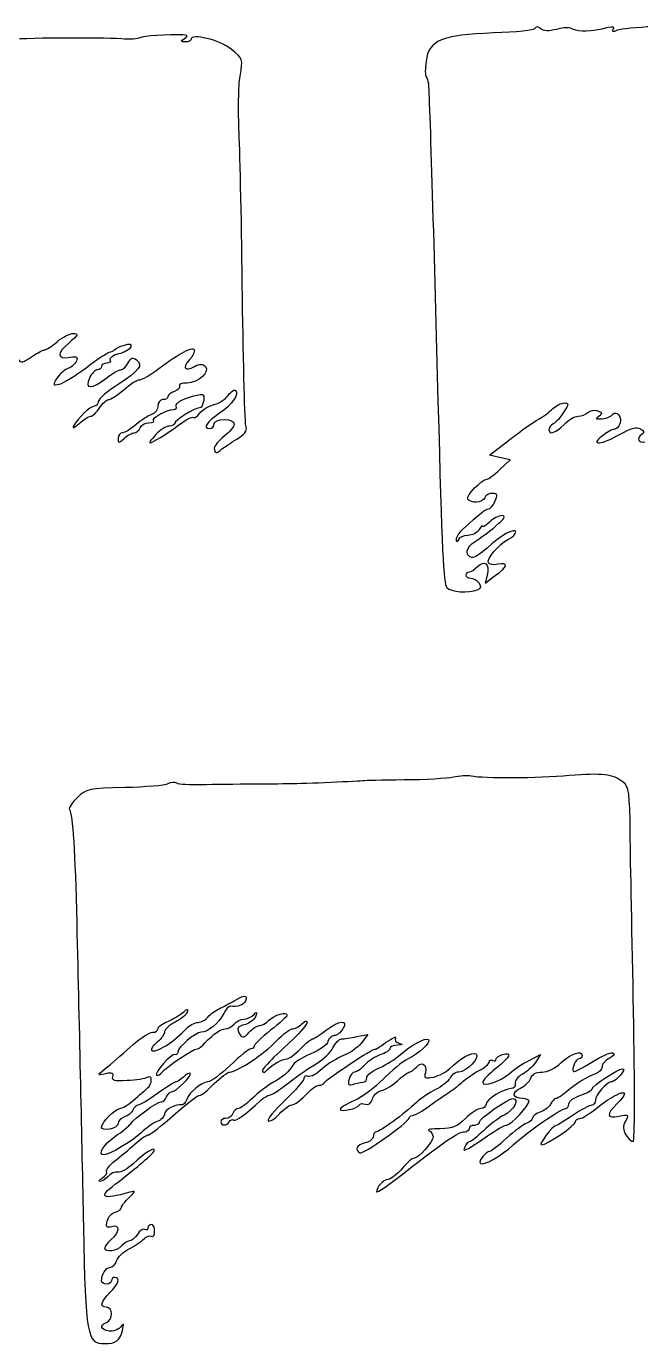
# Model space of a CAD drawing. Extents: x 0 to 69.4, y 0 to 30.3.
# Drawn here: x 31.45 to 34.67, y 15.73 to 22.63 of the extents above; entities that cross this region are included whole.
import ezdxf

# ---------------------------------------------------------------- set-up
doc = ezdxf.new("R2010")
doc.units = 0
doc.header["$MEASUREMENT"] = 0
doc.layers.get('0').update_dxf_attribs({"linetype": 'CONTINUOUS'})

msp = doc.modelspace()

# ---------------------------------------------------------------- linework, layer by layer
at = {"color": 0, "linetype": 'CONTINUOUS'}
for p, q in [((33.8751, 20.3831), (33.9826, 20.4664)), ((33.9289, 20.371), (33.8751, 20.3831)), ((33.9844, 20.3587), (33.9289, 20.371)), ((33.9307, 20.3085), (33.9844, 20.3587)), ((33.8647, 19.7599), (33.8525, 19.7131)), ((33.8525, 19.7131), (33.9064, 19.7529)), ((33.6876, 18.6958), (33.6876, 18.6958)), ((32.5975, 17.524), (32.5975, 17.524)), ((33.1807, 17.3365), (33.2381, 17.3469)), ((33.2381, 17.3469), (33.205, 17.3036)), ((34.0833, 17.2115), (34.1424, 17.2428)), ((34.1424, 17.2428), (34.1164, 17.2011))]:
    msp.add_line(p, q, dxfattribs=at)
for points in [[(32.2693, 22.586), (32.1929, 22.5894), (32.0611, 22.5807), (32.0437, 22.5703)], [(32.2781, 22.5668), (32.2989, 22.5807), (32.2989, 22.5842), (32.2693, 22.586)], [(32.5228, 22.5113), (32.4621, 22.5599), (32.3128, 22.5964), (32.3128, 22.5633)], [(33.8976, 22.5964), (33.6251, 22.586), (33.5592, 22.5582), (33.5435, 22.4489)], [(34.1146, 22.6207), (34.1129, 22.6103), (34.0157, 22.5999), (33.8976, 22.5964)], [(34.1442, 22.6189), (34.1303, 22.6311), (34.1199, 22.6311), (34.1146, 22.6207)], [(34.2275, 22.6154), (34.1858, 22.605), (34.1597, 22.605), (34.1442, 22.6189)], [(34.316, 22.6154), (34.2969, 22.6258), (34.2657, 22.6258), (34.2275, 22.6154)], [(34.4965, 22.6242), (34.4046, 22.6015), (34.3456, 22.5999), (34.316, 22.6154)], [(34.5243, 22.6154), (34.5313, 22.6276), (34.5226, 22.6311), (34.4965, 22.6242)], [(34.5451, 22.6103), (34.5226, 22.5999), (34.5157, 22.6015), (34.5243, 22.6154)], [(34.7344, 22.6293), (34.6493, 22.6258), (34.5625, 22.6172), (34.5451, 22.6103)], [(31.9482, 22.5651), (31.8301, 22.5738), (31.4083, 22.5703), (31.3546, 22.5599)], [(32.0437, 22.5703), (32.035, 22.5651), (31.9917, 22.5617), (31.9482, 22.5651)], [(32.2832, 22.5494), (32.2572, 22.5494), (32.2554, 22.5529), (32.2781, 22.5668)], [(32.3128, 22.5633), (32.3128, 22.5547), (32.2989, 22.5494), (32.2832, 22.5494)], [(32.5697, 22.3707), (32.5853, 22.461), (32.5853, 22.461), (32.5228, 22.5113)], [(33.5435, 22.4489), (33.5383, 22.4089), (33.5383, 22.3707), (33.5435, 22.3672)], [(32.5644, 22.0721), (32.5593, 22.1867), (32.561, 22.3204), (32.5697, 22.3707)], [(33.5435, 22.3672), (33.5488, 22.3621), (33.5539, 22.3464), (33.5557, 22.3308)], [(33.5557, 22.3308), (33.5608, 22.2996), (33.5886, 21.3604), (33.606, 20.666)], [(32.5818, 21.2111), (32.5783, 21.5704), (32.5697, 21.9576), (32.5644, 22.0721)], [(32.601, 20.5307), (32.594, 20.5446), (32.5871, 20.8518), (32.5818, 21.2111)], [(31.6114, 20.9785), (31.6392, 21.0028), (31.6774, 21.0219), (31.6965, 21.0219)], [(31.6965, 21.0219), (31.726, 21.0219), (31.7225, 21.0132), (31.6722, 20.9715)], [(31.4761, 20.8986), (31.5056, 20.9178), (31.5351, 20.9351), (31.5437, 20.9351)], [(31.5437, 20.9351), (31.5542, 20.9351), (31.5838, 20.9542), (31.6114, 20.9785)], [(31.6722, 20.9715), (31.6079, 20.9178), (31.6097, 20.8831), (31.6792, 20.8969)], [(31.7625, 20.8414), (31.8163, 20.8831), (31.8718, 20.9194), (31.884, 20.9229)], [(31.884, 20.9229), (31.8944, 20.9247), (31.9083, 20.9317), (31.9135, 20.9368)], [(31.9135, 20.9368), (31.9187, 20.9437), (31.9413, 20.9542), (31.9639, 20.9611)], [(31.9968, 20.9507), (31.9933, 20.9386), (31.9639, 20.9212), (31.9326, 20.9143)], [(31.9639, 20.9611), (31.9933, 20.9699), (32.0021, 20.9681), (31.9968, 20.9507)], [(32.1443, 20.8379), (32.2503, 20.9194), (32.3301, 20.9594), (32.3301, 20.9333)], [(32.3301, 20.9333), (32.3301, 20.9212), (32.3179, 20.8969), (32.3006, 20.8796)], [(31.4101, 20.8831), (31.4206, 20.8657), (31.4344, 20.8692), (31.4761, 20.8986)], [(31.7121, 20.8778), (31.7069, 20.8622), (31.6878, 20.8449), (31.6704, 20.8396)], [(31.6792, 20.8969), (31.7139, 20.9021), (31.7208, 20.8986), (31.7121, 20.8778)], [(31.8718, 20.8657), (31.8562, 20.8657), (31.844, 20.8587), (31.844, 20.8483)], [(31.8875, 20.8831), (31.8944, 20.8726), (31.8857, 20.8657), (31.8718, 20.8657)], [(31.9326, 20.9143), (31.9031, 20.9056), (31.8822, 20.8917), (31.8875, 20.8831)], [(32.0264, 20.8831), (32.0628, 20.8535), (32.0437, 20.8292), (31.9308, 20.7546)], [(31.9447, 20.831), (31.9551, 20.831), (31.9725, 20.8465), (31.9829, 20.8674)], [(31.9829, 20.8674), (31.9986, 20.8951), (32.0072, 20.8986), (32.0264, 20.8831)], [(32.3006, 20.8796), (32.2642, 20.8396), (32.2815, 20.8222), (32.3301, 20.8483)], [(32.3874, 20.85), (32.4151, 20.8222), (32.351, 20.7615), (32.2919, 20.7615)], [(32.3301, 20.8483), (32.3579, 20.8622), (32.3735, 20.8639), (32.3874, 20.85)], [(31.6114, 20.7893), (31.5872, 20.7493), (31.5872, 20.7476), (31.6236, 20.7562)], [(31.6704, 20.8396), (31.6531, 20.8344), (31.6271, 20.8118), (31.6114, 20.7893)], [(31.6236, 20.7562), (31.6444, 20.7615), (31.7069, 20.7997), (31.7625, 20.8414)], [(31.7799, 20.7875), (31.7538, 20.7285), (31.7919, 20.7285), (31.8683, 20.7875)], [(31.8232, 20.831), (31.8111, 20.831), (31.7919, 20.8118), (31.7799, 20.7875)], [(31.844, 20.8483), (31.844, 20.8396), (31.8336, 20.831), (31.8232, 20.831)], [(31.8683, 20.7875), (31.8996, 20.8118), (31.9343, 20.831), (31.9447, 20.831)], [(32.0437, 20.7789), (32.0558, 20.7789), (32.1026, 20.8049), (32.1443, 20.8379)], [(31.9308, 20.7546), (31.8736, 20.7181), (31.8267, 20.6782), (31.8267, 20.6643)], [(31.8806, 20.6747), (31.891, 20.6747), (31.9274, 20.699), (31.9604, 20.7268)], [(31.9604, 20.7268), (31.9917, 20.7562), (32.0299, 20.7789), (32.0437, 20.7789)], [(32.226, 20.7181), (32.2068, 20.7129), (32.1913, 20.699), (32.1913, 20.6903)], [(32.2519, 20.7458), (32.2572, 20.7372), (32.245, 20.725), (32.226, 20.7181)], [(32.2919, 20.7615), (32.2642, 20.7615), (32.245, 20.7546), (32.2519, 20.7458)], [(32.5471, 20.7233), (32.5663, 20.7042), (32.5262, 20.6469), (32.4621, 20.6035)], [(32.5072, 20.6972), (32.5228, 20.7181), (32.5419, 20.7303), (32.5471, 20.7233)], [(31.8267, 20.6643), (31.8267, 20.6504), (31.8163, 20.64), (31.8058, 20.64)], [(31.8336, 20.6312), (31.8493, 20.6556), (31.8701, 20.6747), (31.8806, 20.6747)], [(32.1651, 20.6747), (32.1512, 20.6747), (32.1392, 20.659), (32.1392, 20.6417)], [(32.1913, 20.6903), (32.1913, 20.6817), (32.179, 20.6747), (32.1651, 20.6747)], [(32.2346, 20.64), (32.2242, 20.6574), (32.285, 20.6868), (32.3526, 20.7007)], [(32.3526, 20.7007), (32.3769, 20.706), (32.3839, 20.699), (32.3788, 20.6694)], [(32.3788, 20.6694), (32.3753, 20.6486), (32.3665, 20.6312), (32.3561, 20.6312)], [(32.3579, 20.6035), (32.3718, 20.6208), (32.4031, 20.6417), (32.429, 20.6469)], [(32.429, 20.6469), (32.4568, 20.6539), (32.4915, 20.6764), (32.5072, 20.6972)], [(33.606, 20.666), (33.6268, 19.8728), (33.6337, 19.7131), (33.6529, 19.6904)], [(34.2083, 20.6278), (34.2257, 20.6435), (34.2518, 20.6574), (34.2674, 20.6574)], [(34.2674, 20.6574), (34.2935, 20.6574), (34.2917, 20.6521), (34.2657, 20.6104)], [(31.8058, 20.64), (31.7833, 20.64), (31.7225, 20.581), (31.6965, 20.5358)], [(31.726, 20.5497), (31.7486, 20.5706), (31.7764, 20.5879), (31.7868, 20.5879)], [(31.7868, 20.5879), (31.7972, 20.5879), (31.8181, 20.6069), (31.8336, 20.6312)], [(32.1061, 20.5965), (32.0887, 20.5914), (32.0524, 20.5671), (32.0246, 20.5446)], [(32.1165, 20.5654), (32.1026, 20.5775), (32.1843, 20.6226), (32.2207, 20.6226)], [(32.1392, 20.6417), (32.1392, 20.6226), (32.1253, 20.6035), (32.1061, 20.5965)], [(32.2207, 20.6226), (32.2346, 20.6226), (32.2399, 20.6312), (32.2346, 20.64)], [(32.3561, 20.6312), (32.3301, 20.6312), (32.226, 20.5654), (32.226, 20.5497)], [(32.2485, 20.5428), (32.285, 20.5689), (32.3197, 20.5879), (32.3249, 20.581)], [(32.3249, 20.581), (32.3301, 20.5758), (32.3457, 20.5862), (32.3579, 20.6035)], [(32.4621, 20.6035), (32.3943, 20.5585), (32.3718, 20.5237), (32.41, 20.5237)], [(33.9826, 20.4664), (34.0435, 20.5133), (34.1111, 20.5619), (34.1354, 20.574)], [(34.1354, 20.574), (34.1581, 20.5862), (34.191, 20.6104), (34.2083, 20.6278)], [(34.2657, 20.6104), (34.2483, 20.5828), (34.224, 20.555), (34.2101, 20.5481)], [(34.2674, 20.5446), (34.29, 20.5689), (34.3212, 20.5879), (34.3403, 20.5879)], [(34.3403, 20.5879), (34.3576, 20.5879), (34.3803, 20.5965), (34.3907, 20.6069)], [(34.3907, 20.6069), (34.4028, 20.6192), (34.4254, 20.6226), (34.4428, 20.6157)], [(34.4479, 20.5862), (34.4289, 20.574), (34.4324, 20.5724), (34.4653, 20.574)], [(34.4428, 20.6157), (34.4688, 20.6053), (34.4688, 20.6018), (34.4479, 20.5862)], [(34.4653, 20.574), (34.4896, 20.5775), (34.5139, 20.5862), (34.5208, 20.5965)], [(34.5208, 20.5965), (34.54, 20.6226), (34.5729, 20.581), (34.559, 20.5481)], [(31.6965, 20.5358), (31.6896, 20.5219), (31.7017, 20.5272), (31.726, 20.5497)], [(32.0246, 20.5446), (31.9968, 20.5203), (31.9639, 20.5011), (31.9535, 20.5011)], [(32.016, 20.5011), (32.0264, 20.5011), (32.0403, 20.5133), (32.0454, 20.5272)], [(32.0454, 20.5272), (32.0524, 20.5411), (32.0715, 20.5532), (32.0922, 20.5532)], [(32.0922, 20.5532), (32.1114, 20.5532), (32.1218, 20.5585), (32.1165, 20.5654)], [(32.0975, 20.449), (32.1114, 20.449), (32.1825, 20.4925), (32.2485, 20.5428)], [(32.1982, 20.5358), (32.1825, 20.5358), (32.1512, 20.5168), (32.1288, 20.4925)], [(32.226, 20.5497), (32.226, 20.5428), (32.2137, 20.5358), (32.1982, 20.5358)], [(32.41, 20.5237), (32.4239, 20.5237), (32.4343, 20.5342), (32.4343, 20.5481)], [(32.4343, 20.5481), (32.4343, 20.5619), (32.4551, 20.5706), (32.4864, 20.5706)], [(32.4864, 20.5706), (32.5193, 20.5706), (32.5385, 20.5619), (32.5385, 20.5462)], [(32.5385, 20.5462), (32.5385, 20.5342), (32.5158, 20.5064), (32.4864, 20.4837)], [(32.5524, 20.4682), (32.5922, 20.4925), (32.6079, 20.5115), (32.601, 20.5307)], [(34.2101, 20.5481), (34.1979, 20.5411), (34.1875, 20.5272), (34.1875, 20.5185)], [(34.1875, 20.5185), (34.1875, 20.4872), (34.2257, 20.5011), (34.2674, 20.5446)], [(34.5278, 20.5185), (34.5174, 20.5185), (34.4896, 20.5029), (34.4653, 20.4837)], [(34.559, 20.5481), (34.5539, 20.5324), (34.54, 20.5185), (34.5278, 20.5185)], [(34.5608, 20.4942), (34.6164, 20.5254), (34.6458, 20.5342), (34.6667, 20.5219)], [(34.6667, 20.5219), (34.6858, 20.5115), (34.6893, 20.5029), (34.6754, 20.4942)], [(31.9535, 20.5011), (31.9413, 20.5011), (31.9308, 20.489), (31.9308, 20.4717)], [(31.9308, 20.4717), (31.9308, 20.4456), (31.9326, 20.4456), (31.9621, 20.4717)], [(31.9621, 20.4717), (31.9794, 20.489), (32.0038, 20.5011), (32.016, 20.5011)], [(32.1288, 20.4925), (32.1061, 20.4682), (32.0922, 20.449), (32.0975, 20.449)], [(32.4864, 20.4837), (32.4586, 20.4612), (32.4343, 20.4335), (32.4343, 20.4212)], [(32.4742, 20.4161), (32.4864, 20.4247), (32.5211, 20.449), (32.5524, 20.4682)], [(34.4653, 20.4837), (34.3976, 20.4317), (34.4671, 20.4386), (34.5608, 20.4942)], [(34.6754, 20.4942), (34.6442, 20.4733), (34.6546, 20.4439), (34.6893, 20.4543)], [(32.4343, 20.4212), (32.4343, 20.3918), (32.4464, 20.39), (32.4742, 20.4161)], [(33.8629, 20.2581), (33.8699, 20.2581), (33.9011, 20.2807), (33.9307, 20.3085)], [(33.7622, 20.1539), (33.7518, 20.1712), (33.8351, 20.2564), (33.8629, 20.2581)], [(33.8508, 20.1608), (33.8404, 20.1331), (33.7779, 20.1279), (33.7622, 20.1539)], [(33.8925, 20.1835), (33.8751, 20.1851), (33.856, 20.1747), (33.8508, 20.1608)], [(33.9046, 20.1418), (33.9203, 20.1747), (33.9185, 20.1817), (33.8925, 20.1835)], [(33.7344, 19.9943), (33.8317, 20.0828), (33.856, 20.1019), (33.8699, 20.1019)], [(33.8699, 20.1019), (33.8803, 20.1019), (33.8942, 20.1192), (33.9046, 20.1418)], [(33.8751, 20.0325), (33.856, 20.0133), (33.8404, 20.0029), (33.8404, 20.0117)], [(33.9411, 20.0672), (33.9238, 20.0672), (33.8942, 20.0515), (33.8751, 20.0325)], [(33.9099, 20.0133), (33.955, 20.0515), (33.9619, 20.0654), (33.9411, 20.0672)], [(33.7032, 19.9422), (33.7015, 19.9526), (33.7171, 19.9769), (33.7344, 19.9943)], [(33.7622, 19.9631), (33.7397, 19.9631), (33.7171, 19.9526), (33.7136, 19.9422)], [(33.8212, 19.9943), (33.8126, 19.9769), (33.7849, 19.9631), (33.7622, 19.9631)], [(33.8004, 19.9318), (33.8265, 19.9474), (33.8768, 19.9839), (33.9099, 20.0133)], [(33.8404, 20.0117), (33.8404, 20.0186), (33.8317, 20.0099), (33.8212, 19.9943)], [(34.0139, 19.9804), (34.0139, 20.0082), (33.9272, 19.9596), (33.8629, 19.8971)], [(33.9757, 19.9439), (33.9965, 19.9543), (34.0139, 19.9717), (34.0139, 19.9804)], [(33.7136, 19.9422), (33.7067, 19.9249), (33.7032, 19.9249), (33.7032, 19.9422)], [(33.7831, 19.8467), (33.7432, 19.8589), (33.7536, 19.9022), (33.8004, 19.9318)], [(33.8629, 19.8971), (33.83, 19.8658), (33.7935, 19.8432), (33.7831, 19.8467)], [(33.8699, 19.8189), (33.8578, 19.8381), (33.9219, 19.9161), (33.9757, 19.9439)], [(33.8126, 19.7999), (33.8508, 19.8362), (33.8768, 19.8137), (33.8647, 19.7599)], [(33.9203, 19.8119), (33.8976, 19.8068), (33.8751, 19.8103), (33.8699, 19.8189)], [(33.9064, 19.7529), (33.9722, 19.7999), (33.9775, 19.8224), (33.9203, 19.8119)], [(33.7536, 19.7547), (33.7536, 19.7651), (33.7606, 19.7721), (33.7692, 19.7721)], [(33.7779, 19.7374), (33.764, 19.7374), (33.7536, 19.746), (33.7536, 19.7547)], [(33.7692, 19.7721), (33.7779, 19.7721), (33.7988, 19.7842), (33.8126, 19.7999)], [(33.6529, 19.6904), (33.6719, 19.6661), (33.7657, 19.6592), (33.8126, 19.6783)], [(33.8212, 19.7131), (33.8108, 19.7269), (33.79, 19.7374), (33.7779, 19.7374)], [(33.8126, 19.6783), (33.8351, 19.6869), (33.8369, 19.6939), (33.8212, 19.7131)], [(34.5764, 18.6697), (34.5208, 18.7131), (34.4688, 18.7183), (34.2935, 18.7044)], [(31.9656, 18.6419), (31.7764, 18.6385), (31.766, 18.635), (31.7174, 18.5899)], [(32.1913, 18.6611), (32.1756, 18.6524), (32.0749, 18.6437), (31.9656, 18.6419)], [(32.2381, 18.6646), (32.2276, 18.6715), (32.2068, 18.6697), (32.1913, 18.6611)], [(32.3683, 18.6558), (32.3075, 18.6542), (32.2485, 18.6576), (32.2381, 18.6646)], [(32.6426, 18.6593), (32.5524, 18.6593), (32.4274, 18.6576), (32.3683, 18.6558)], [(32.8336, 18.6611), (32.8197, 18.6611), (32.7329, 18.6593), (32.6426, 18.6593)], [(33.2154, 18.6767), (33.2068, 18.675), (32.8961, 18.6611), (32.8336, 18.6611)], [(33.4272, 18.6819), (33.3144, 18.6801), (33.2207, 18.6785), (33.2154, 18.6767)], [(33.6876, 18.6958), (33.6546, 18.6889), (33.5383, 18.6819), (33.4272, 18.6819)], [(33.7796, 18.701), (33.7606, 18.7061), (33.7189, 18.7026), (33.6876, 18.6958)], [(34.2935, 18.7044), (34.1268, 18.6889), (33.8456, 18.6889), (33.7796, 18.701)], [(34.6129, 18.3972), (34.6111, 18.6176), (34.606, 18.6472), (34.5764, 18.6697)], [(31.7174, 18.5899), (31.6896, 18.5639), (31.6704, 18.5343), (31.6757, 18.5274)], [(31.6757, 18.5274), (31.6931, 18.4996), (31.7051, 18.3051), (31.7139, 17.9319)], [(34.6303, 17.4685), (34.6233, 17.8417), (34.6146, 18.26), (34.6129, 18.3972)], [(31.7139, 17.9319), (31.7278, 17.3469), (31.7399, 16.7967), (31.7486, 16.3436)], [(32.5385, 17.524), (32.594, 17.5571), (32.6096, 17.5571), (32.5975, 17.524)], [(32.2676, 17.4615), (32.2954, 17.4842), (32.2989, 17.4842), (32.2919, 17.465)], [(32.4012, 17.439), (32.4135, 17.4546), (32.4394, 17.4737), (32.4603, 17.4824)], [(32.4603, 17.4824), (32.4794, 17.4928), (32.5142, 17.5101), (32.5385, 17.524)], [(32.5176, 17.4962), (32.5107, 17.4962), (32.495, 17.4807), (32.4846, 17.4581)], [(32.5975, 17.524), (32.5887, 17.5015), (32.5558, 17.4893), (32.5176, 17.4962)], [(32.6408, 17.4511), (32.6582, 17.4685), (32.66, 17.4668), (32.6496, 17.4407)], [(32.719, 17.4217), (32.7485, 17.4494), (32.8163, 17.4703), (32.8163, 17.4494)], [(34.6285, 16.7862), (34.6372, 16.7862), (34.6372, 17.0761), (34.6303, 17.4685)], [(32.1392, 17.3765), (32.1392, 17.3869), (32.16, 17.4043), (32.1878, 17.4147)], [(32.2294, 17.4129), (32.1999, 17.3974), (32.1739, 17.3747), (32.1739, 17.3626)], [(32.1878, 17.4147), (32.2137, 17.4268), (32.2503, 17.4476), (32.2676, 17.4615)], [(32.2919, 17.465), (32.2885, 17.4511), (32.2589, 17.4268), (32.2294, 17.4129)], [(32.2919, 17.3817), (32.3075, 17.3974), (32.3336, 17.4112), (32.3492, 17.4112)], [(32.3492, 17.4112), (32.3649, 17.4112), (32.3892, 17.4233), (32.4012, 17.439)], [(32.4846, 17.4581), (32.4568, 17.406), (32.4012, 17.3592), (32.3665, 17.3592)], [(32.4915, 17.3765), (32.5054, 17.3765), (32.5262, 17.3886), (32.5385, 17.4025)], [(32.5385, 17.4025), (32.5506, 17.4164), (32.5732, 17.4286), (32.5887, 17.4286)], [(32.5975, 17.4008), (32.5524, 17.3886), (32.5489, 17.38), (32.5697, 17.3453)], [(32.5887, 17.4286), (32.6044, 17.4286), (32.6288, 17.439), (32.6408, 17.4511)], [(32.6496, 17.4407), (32.6443, 17.4251), (32.62, 17.406), (32.5975, 17.4008)], [(32.6704, 17.3939), (32.6825, 17.3939), (32.7051, 17.406), (32.719, 17.4217)], [(32.8163, 17.4494), (32.8144, 17.4425), (32.7762, 17.406), (32.7294, 17.3696)], [(32.8422, 17.3765), (32.8561, 17.3765), (32.8788, 17.3886), (32.8926, 17.4043)], [(32.9204, 17.4112), (32.9204, 17.4008), (32.8874, 17.3608), (32.8475, 17.3226)], [(32.8926, 17.4043), (32.9082, 17.4182), (32.9204, 17.4233), (32.9204, 17.4112)], [(33.0176, 17.3678), (33.0887, 17.4233), (33.139, 17.4268), (33.1078, 17.3765)], [(32.009, 17.2949), (32.0489, 17.3296), (32.0957, 17.3592), (32.1114, 17.3592)], [(32.1061, 17.2654), (32.1253, 17.2462), (32.2225, 17.3071), (32.2919, 17.3817)], [(32.1114, 17.3592), (32.1269, 17.3592), (32.1392, 17.3678), (32.1392, 17.3765)], [(32.1739, 17.3626), (32.1739, 17.3487), (32.1565, 17.3244), (32.1357, 17.3071)], [(32.3665, 17.3592), (32.3353, 17.3592), (32.2433, 17.281), (32.2433, 17.255)], [(32.3857, 17.3036), (32.4343, 17.3539), (32.4672, 17.3765), (32.4915, 17.3765)], [(32.5697, 17.3453), (32.5818, 17.3296), (32.5922, 17.3314), (32.6165, 17.3592)], [(32.6165, 17.3592), (32.6339, 17.3782), (32.6582, 17.3939), (32.6704, 17.3939)], [(32.7294, 17.3696), (32.6808, 17.3314), (32.6426, 17.2949), (32.6426, 17.2862)], [(32.7607, 17.314), (32.7936, 17.3487), (32.8301, 17.3765), (32.8422, 17.3765)], [(32.9482, 17.3244), (32.9551, 17.3244), (32.9864, 17.3435), (33.0176, 17.3678)], [(33.0626, 17.3418), (33.0488, 17.3418), (33.0349, 17.3279), (33.0297, 17.3106)], [(33.1078, 17.3765), (33.0957, 17.3574), (33.0749, 17.3418), (33.0626, 17.3418)], [(33.1008, 17.3244), (33.1147, 17.3244), (33.1494, 17.3296), (33.1807, 17.3365)], [(33.3353, 17.3071), (33.3682, 17.3296), (33.389, 17.34), (33.3839, 17.3296)], [(33.3839, 17.3296), (33.3769, 17.3175), (33.3839, 17.3071), (33.4012, 17.3018)], [(33.4099, 17.2428), (33.4619, 17.2914), (33.5418, 17.3331), (33.5557, 17.321)], [(31.8771, 17.1803), (31.91, 17.2064), (31.969, 17.2585), (32.009, 17.2949)], [(32.1357, 17.3071), (32.1131, 17.2897), (32.101, 17.2706), (32.1061, 17.2654)], [(32.1617, 17.1508), (32.186, 17.1803), (32.3214, 17.2724), (32.344, 17.2724)], [(32.344, 17.2724), (32.351, 17.2724), (32.37, 17.2862), (32.3857, 17.3036)], [(32.5158, 17.1508), (32.554, 17.1508), (32.6999, 17.2497), (32.7607, 17.314)], [(32.6253, 17.2724), (32.6165, 17.2724), (32.5679, 17.2342), (32.5176, 17.1856)], [(32.6426, 17.2862), (32.6426, 17.2793), (32.6357, 17.2724), (32.6253, 17.2724)], [(32.8475, 17.3226), (32.7086, 17.1942), (32.679, 17.1612), (32.6878, 17.1525)], [(32.8163, 17.2203), (32.8267, 17.2203), (32.8579, 17.2446), (32.8857, 17.2724)], [(32.8857, 17.2724), (32.9135, 17.3018), (32.9413, 17.3244), (32.9482, 17.3244)], [(33.0297, 17.3106), (33.0262, 17.2932), (32.9864, 17.2654), (32.9394, 17.2462)], [(32.9725, 17.1976), (33.0054, 17.2168), (33.0436, 17.2532), (33.0557, 17.2775)], [(33.0107, 17.0953), (33.0176, 17.1108), (33.2762, 17.2828), (33.2762, 17.2706)], [(33.0557, 17.2775), (33.0679, 17.3036), (33.0887, 17.3244), (33.1008, 17.3244)], [(33.205, 17.3036), (33.1876, 17.2793), (33.1443, 17.2497), (33.1113, 17.2376)], [(33.2762, 17.2706), (33.2762, 17.2671), (33.3022, 17.2828), (33.3353, 17.3071)], [(33.3543, 17.274), (33.3543, 17.2654), (33.3318, 17.2497), (33.3022, 17.2411)], [(33.3943, 17.2914), (33.3717, 17.2914), (33.3543, 17.2828), (33.3543, 17.274)], [(33.4012, 17.3018), (33.4256, 17.2949), (33.4238, 17.2932), (33.3943, 17.2914)], [(33.5557, 17.321), (33.5696, 17.3053), (33.5106, 17.2515), (33.4499, 17.2203)], [(34.25, 17.1994), (34.3039, 17.2481), (34.3611, 17.2689), (34.3611, 17.2376)], [(32.2294, 17.2428), (32.2103, 17.2481), (32.1183, 17.1474), (32.1322, 17.1351)], [(32.2433, 17.255), (32.2433, 17.2446), (32.2364, 17.2393), (32.2294, 17.2428)], [(32.7086, 17.1594), (32.7242, 17.1821), (32.7936, 17.2203), (32.8163, 17.2203)], [(32.8267, 17.0969), (32.8735, 17.1335), (32.9394, 17.1786), (32.9725, 17.1976)], [(32.9394, 17.2462), (32.8943, 17.2289), (32.8492, 17.1994), (32.8406, 17.1786)], [(33.1113, 17.2376), (33.08, 17.2254), (33.0297, 17.1942), (33.0003, 17.1682)], [(33.3022, 17.2411), (33.2744, 17.2307), (33.2381, 17.2064), (33.2207, 17.1872)], [(33.3006, 17.1733), (33.3369, 17.1907), (33.3856, 17.2203), (33.4099, 17.2428)], [(33.4499, 17.2203), (33.4203, 17.2064), (33.3631, 17.1578), (33.3196, 17.1143)], [(33.4932, 17.1768), (33.521, 17.2099), (33.5504, 17.1907), (33.54, 17.1474)], [(33.6668, 17.1682), (33.7206, 17.2219), (33.7865, 17.2585), (33.8057, 17.2462)], [(33.8057, 17.2462), (33.83, 17.2307), (33.7553, 17.1508), (33.7154, 17.1508)], [(33.8212, 17.1594), (33.8508, 17.1733), (33.8751, 17.1942), (33.8751, 17.2046)], [(33.8751, 17.2046), (33.8751, 17.215), (33.8837, 17.2168), (33.8925, 17.2115)], [(33.8925, 17.2115), (33.9029, 17.2064), (33.9099, 17.2081), (33.9099, 17.2168)], [(33.9446, 17.2428), (33.9983, 17.2567), (33.9861, 17.2307), (33.9099, 17.1699)], [(33.9099, 17.2168), (33.9099, 17.2254), (33.9254, 17.2376), (33.9446, 17.2428)], [(33.9792, 17.1421), (34.0035, 17.1647), (34.0504, 17.196), (34.0833, 17.2115)], [(34.1164, 17.2011), (34.1007, 17.1786), (34.0694, 17.149), (34.0469, 17.1386)], [(34.1511, 17.1508), (34.1806, 17.1508), (34.2206, 17.1699), (34.25, 17.1994)], [(34.3456, 17.2203), (34.3282, 17.2203), (34.3039, 17.1664), (34.316, 17.1543)], [(34.316, 17.1543), (34.3212, 17.1508), (34.3646, 17.1717), (34.4115, 17.2029)], [(34.3611, 17.2376), (34.3611, 17.2289), (34.3542, 17.2203), (34.3456, 17.2203)], [(34.4115, 17.2029), (34.4601, 17.2324), (34.5087, 17.255), (34.5208, 17.2515)], [(34.5035, 17.2219), (34.4826, 17.2115), (34.4653, 17.1907), (34.4653, 17.1786)], [(34.5208, 17.2515), (34.5347, 17.2462), (34.5296, 17.2358), (34.5035, 17.2219)], [(31.8649, 17.1421), (31.8181, 17.1317), (31.8181, 17.1317), (31.8771, 17.1803)], [(31.9031, 17.1265), (31.91, 17.1456), (31.9014, 17.149), (31.8649, 17.1421)], [(31.9778, 17.1057), (31.91, 17.1022), (31.8961, 17.1057), (31.9031, 17.1265)], [(32.0836, 17.1231), (32.0732, 17.1161), (32.0246, 17.1074), (31.9778, 17.1057)], [(32.0836, 17.0657), (32.1114, 17.0883), (32.1114, 17.1404), (32.0836, 17.1231)], [(32.1322, 17.1351), (32.1374, 17.13), (32.1512, 17.1369), (32.1617, 17.1508)], [(32.2103, 17.0467), (32.2311, 17.0467), (32.3197, 17.1317), (32.3093, 17.1439)], [(32.2728, 17.1247), (32.2572, 17.1108), (32.2399, 17.0987), (32.2329, 17.0987)], [(32.3093, 17.1439), (32.304, 17.149), (32.2867, 17.1404), (32.2728, 17.1247)], [(32.5176, 17.1856), (32.4672, 17.1386), (32.4151, 17.0987), (32.3996, 17.0987)], [(32.4343, 17.09), (32.4672, 17.1231), (32.5054, 17.1508), (32.5158, 17.1508)], [(32.6878, 17.1525), (32.6929, 17.1474), (32.7017, 17.1508), (32.7086, 17.1594)], [(32.8406, 17.1786), (32.8318, 17.1594), (32.7936, 17.1247), (32.7554, 17.1039)], [(32.9256, 17.1282), (32.9135, 17.1335), (32.9031, 17.1282), (32.9031, 17.1161)], [(33.0003, 17.1682), (32.9725, 17.1404), (32.9394, 17.1231), (32.9256, 17.1282)], [(33.1703, 17.1508), (33.1599, 17.1508), (33.146, 17.1351), (33.1408, 17.1143)], [(33.2207, 17.1872), (33.205, 17.1664), (33.1807, 17.1508), (33.1703, 17.1508)], [(33.2207, 17.0987), (33.2276, 17.0987), (33.2328, 17.1092), (33.2328, 17.1212)], [(33.2328, 17.1212), (33.2328, 17.1335), (33.2624, 17.1578), (33.3006, 17.1733)], [(33.396, 17.1074), (33.4221, 17.1317), (33.4499, 17.1508), (33.4568, 17.1508)], [(33.4568, 17.1508), (33.4654, 17.1508), (33.4811, 17.1629), (33.4932, 17.1768)], [(33.54, 17.1474), (33.5314, 17.1178), (33.5365, 17.1161), (33.5835, 17.1247)], [(33.5835, 17.1247), (33.6113, 17.1317), (33.6494, 17.1508), (33.6668, 17.1682)], [(33.7154, 17.1508), (33.6981, 17.1508), (33.6772, 17.1369), (33.6685, 17.1178)], [(33.7379, 17.1022), (33.7553, 17.1178), (33.7935, 17.1439), (33.8212, 17.1594)], [(33.9099, 17.1699), (33.8717, 17.1404), (33.8404, 17.1074), (33.8404, 17.0969)], [(33.8404, 17.0969), (33.8404, 17.071), (33.9324, 17.1004), (33.9792, 17.1421)], [(34.0469, 17.1386), (34.0243, 17.1265), (34.0069, 17.1057), (34.0104, 17.09)], [(34.0921, 17.1196), (34.099, 17.1404), (34.1199, 17.1508), (34.1511, 17.1508)], [(34.4358, 17.1439), (34.3889, 17.1282), (34.3299, 17.09), (34.2813, 17.0483)], [(34.4132, 17.0622), (34.4132, 17.0779), (34.5486, 17.1682), (34.5729, 17.1682)], [(34.4653, 17.1786), (34.4653, 17.1647), (34.4514, 17.149), (34.4358, 17.1439)], [(34.5608, 17.1335), (34.5435, 17.1143), (34.5226, 17.0987), (34.5139, 17.0987)], [(34.5729, 17.1682), (34.5833, 17.1682), (34.5782, 17.1525), (34.5608, 17.1335)], [(32.0107, 17.0032), (32.0385, 17.0275), (32.0715, 17.0553), (32.0836, 17.0657)], [(32.2329, 17.0987), (32.2276, 17.0987), (32.1825, 17.071), (32.1374, 17.0379)], [(32.3996, 17.0987), (32.3665, 17.0969), (32.304, 17.0467), (32.2901, 17.0067)], [(32.3614, 17.0293), (32.3683, 17.0293), (32.4012, 17.0571), (32.4343, 17.09)], [(32.7554, 17.1039), (32.7172, 17.0831), (32.6617, 17.0414), (32.6322, 17.0119)], [(32.7242, 17.0293), (32.7346, 17.0293), (32.7797, 17.0587), (32.8267, 17.0969)], [(32.9031, 17.1161), (32.9031, 17.1057), (32.8579, 17.0536), (32.804, 17.0015)], [(32.9343, 17.0518), (32.9499, 17.0675), (32.9725, 17.0814), (32.9829, 17.0814)], [(32.9829, 17.0814), (32.995, 17.0814), (33.0072, 17.0865), (33.0107, 17.0953)], [(33.1408, 17.1143), (33.1321, 17.0831), (33.1374, 17.0796), (33.1686, 17.0883)], [(33.3196, 17.1143), (33.2762, 17.0692), (33.2085, 17.0189), (33.1686, 17.0015)], [(33.1686, 17.0883), (33.1894, 17.0935), (33.2119, 17.0987), (33.2207, 17.0987)], [(33.2624, 17.0085), (33.2658, 17.0275), (33.2883, 17.0483), (33.3092, 17.0536)], [(33.3092, 17.0536), (33.3318, 17.0587), (33.37, 17.0831), (33.396, 17.1074)], [(33.5939, 17.0587), (33.5626, 17.0432), (33.5175, 17.0136), (33.4949, 16.9928)], [(33.6685, 17.1178), (33.6581, 17.1004), (33.6251, 17.0744), (33.5939, 17.0587)], [(33.6668, 17.0467), (33.6893, 17.0606), (33.7206, 17.0865), (33.7379, 17.1022)], [(33.9896, 17.064), (33.9515, 17.064), (33.8578, 17.0067), (33.8578, 16.9824)], [(34.0104, 17.09), (34.0139, 17.0761), (34.0035, 17.064), (33.9896, 17.064)], [(34.0504, 17.0119), (33.9965, 17.0119), (33.9896, 17.0449), (34.0382, 17.0657)], [(34.0382, 17.0657), (34.0625, 17.0779), (34.0868, 17.1004), (34.0921, 17.1196)], [(34.3525, 17.0293), (34.3854, 17.0397), (34.4132, 17.0553), (34.4132, 17.0622)], [(34.5139, 17.0987), (34.4896, 17.0987), (34.4306, 17.031), (34.4306, 17.0032)], [(34.4306, 16.9564), (34.5486, 17.0536), (34.6354, 17.0761), (34.5451, 16.9858)], [(31.9396, 16.9599), (31.9517, 16.9599), (31.9829, 16.9789), (32.0107, 17.0032)], [(31.9968, 16.88), (32.016, 16.9094), (32.1339, 16.9946), (32.1565, 16.9946)], [(32.1374, 17.0379), (32.0906, 17.005), (32.0437, 16.9772), (32.035, 16.9772)], [(32.1565, 16.9946), (32.1669, 16.9946), (32.179, 17.0067), (32.1843, 17.0206)], [(32.2658, 16.9789), (32.2329, 16.9842), (32.1739, 16.9529), (32.1739, 16.9321)], [(32.1843, 17.0206), (32.1913, 17.0344), (32.2017, 17.0467), (32.2103, 17.0467)], [(32.1878, 16.8956), (32.3144, 17.005), (32.3457, 17.0293), (32.3614, 17.0293)], [(32.2901, 17.0067), (32.2832, 16.9911), (32.2728, 16.9772), (32.2658, 16.9789)], [(32.5367, 16.899), (32.5506, 16.8921), (32.594, 16.9251), (32.679, 17.0032)], [(32.6322, 17.0119), (32.6026, 16.9842), (32.5697, 16.9599), (32.561, 16.9599)], [(32.679, 17.0032), (32.6947, 17.0171), (32.7137, 17.0293), (32.7242, 17.0293)], [(32.804, 17.0015), (32.7503, 16.9511), (32.7103, 16.9025), (32.7172, 16.8956)], [(32.8353, 16.9772), (32.8544, 16.9772), (32.8892, 17.0032), (32.9343, 17.0518)], [(33.1686, 17.0015), (33.1269, 16.9842), (33.0939, 16.9633), (33.0939, 16.9546)], [(33.1946, 16.9789), (33.1981, 16.9858), (33.2119, 16.9876), (33.2258, 16.9824)], [(33.2258, 16.9824), (33.2432, 16.9754), (33.2554, 16.9858), (33.2624, 17.0085)], [(33.4949, 16.9928), (33.4272, 16.9303), (33.304, 16.8383), (33.2849, 16.8383)], [(33.5608, 16.9737), (33.5974, 16.9997), (33.646, 17.0328), (33.6668, 17.0467)], [(33.8231, 16.8886), (33.8231, 16.9078), (33.9722, 17.0119), (33.9983, 17.0119)], [(33.9983, 17.0119), (34.0347, 17.0119), (34.0035, 16.9494), (33.9532, 16.9251)], [(33.9671, 16.8731), (33.9879, 16.8731), (34.0833, 16.9754), (34.0833, 16.9981)], [(34.0833, 16.9981), (34.0833, 17.005), (34.0678, 17.0119), (34.0504, 17.0119)], [(34.1979, 16.9858), (34.1928, 16.9719), (34.1685, 16.9511), (34.1442, 16.9425)], [(34.224, 17.0119), (34.2153, 17.0119), (34.2049, 16.9997), (34.1979, 16.9858)], [(34.2813, 17.0483), (34.2587, 17.0293), (34.2326, 17.0119), (34.224, 17.0119)], [(34.2743, 16.9599), (34.2831, 16.9599), (34.2917, 16.9703), (34.2917, 16.9842)], [(34.2917, 16.9842), (34.2917, 16.9981), (34.3194, 17.0189), (34.3525, 17.0293)], [(34.4306, 17.0032), (34.4306, 16.9893), (34.4219, 16.9772), (34.4115, 16.9772)], [(34.5451, 16.9858), (34.4861, 16.9268), (34.4879, 16.906), (34.5539, 16.9199)], [(31.844, 16.8608), (31.844, 16.8869), (31.9153, 16.9599), (31.9396, 16.9599)], [(31.9639, 16.9164), (31.9465, 16.9094), (31.9308, 16.8956), (31.9308, 16.8817)], [(32.0072, 16.9511), (32.0021, 16.9372), (31.9829, 16.9217), (31.9639, 16.9164)], [(32.035, 16.9772), (32.0246, 16.9772), (32.0125, 16.965), (32.0072, 16.9511)], [(32.1739, 16.9321), (32.1739, 16.9182), (32.1565, 16.899), (32.1357, 16.8921)], [(32.5315, 16.9337), (32.5262, 16.9199), (32.5107, 16.9078), (32.495, 16.9078)], [(32.561, 16.9599), (32.5506, 16.9599), (32.5385, 16.9476), (32.5315, 16.9337)], [(32.7172, 16.8956), (32.7242, 16.8886), (32.7503, 16.9043), (32.7746, 16.9303)], [(32.7746, 16.9303), (32.7989, 16.9564), (32.8249, 16.9772), (32.8353, 16.9772)], [(33.0939, 16.9546), (33.0939, 16.939), (33.1876, 16.9599), (33.1946, 16.9789)], [(33.455, 16.9094), (33.4585, 16.9182), (33.4689, 16.9251), (33.4776, 16.9251)], [(33.4776, 16.9251), (33.4863, 16.9251), (33.5244, 16.946), (33.5608, 16.9737)], [(33.83, 16.9599), (33.8161, 16.9599), (33.7796, 16.9372), (33.7501, 16.9078)], [(33.8578, 16.9824), (33.8578, 16.9703), (33.8456, 16.9599), (33.83, 16.9599)], [(33.9532, 16.9251), (33.9238, 16.9112), (33.8751, 16.8731), (33.8439, 16.8435)], [(34, 16.7689), (34.0712, 16.8349), (34.25, 16.9599), (34.2743, 16.9599)], [(34.1442, 16.9425), (34.1199, 16.9337), (34.1007, 16.9182), (34.1007, 16.9094)], [(34.3143, 16.9251), (34.2726, 16.8974), (34.2326, 16.8731), (34.2257, 16.8712)], [(34.4115, 16.9772), (34.4011, 16.9772), (34.3576, 16.9546), (34.3143, 16.9251)], [(34.349, 16.9078), (34.3611, 16.9078), (34.3976, 16.9303), (34.4306, 16.9564)], [(34.5539, 16.9199), (34.6042, 16.9303), (34.6076, 16.9286), (34.5886, 16.8939)], [(31.8875, 16.8522), (31.8632, 16.8469), (31.844, 16.8504), (31.844, 16.8608)], [(31.9308, 16.8817), (31.9308, 16.8696), (31.9118, 16.8557), (31.8875, 16.8522)], [(31.9135, 16.8122), (31.9535, 16.84), (31.9899, 16.8696), (31.9968, 16.88)], [(32.1357, 16.8921), (32.1131, 16.8835), (32.0749, 16.8557), (32.0507, 16.8314)], [(32.0871, 16.821), (32.0957, 16.821), (32.1408, 16.8539), (32.1878, 16.8956)], [(32.495, 16.9078), (32.4811, 16.9078), (32.469, 16.9008), (32.469, 16.8904)], [(32.469, 16.8904), (32.469, 16.8678), (32.4985, 16.8678), (32.5124, 16.8904)], [(32.5124, 16.8904), (32.5193, 16.9008), (32.5297, 16.9043), (32.5367, 16.899)], [(33.1964, 16.7272), (33.2119, 16.7168), (33.4446, 16.8817), (33.455, 16.9094)], [(33.6182, 16.8539), (33.5731, 16.8539), (33.5469, 16.8487), (33.5592, 16.8435)], [(33.7501, 16.9078), (33.7085, 16.8661), (33.6842, 16.8557), (33.6182, 16.8539)], [(33.7449, 16.8383), (33.7587, 16.8383), (33.771, 16.8469), (33.771, 16.8557)], [(33.771, 16.8557), (33.771, 16.8661), (33.7831, 16.8731), (33.7969, 16.8731)], [(33.7969, 16.8731), (33.8108, 16.8731), (33.8231, 16.88), (33.8231, 16.8886)], [(33.8647, 16.8157), (33.9099, 16.8469), (33.9567, 16.8731), (33.9671, 16.8731)], [(34.0712, 16.8835), (34.0539, 16.8765), (34.0069, 16.8418), (33.9654, 16.8036)], [(34.1007, 16.9094), (34.1007, 16.9008), (34.0868, 16.8886), (34.0712, 16.8835)], [(34.2257, 16.8712), (34.2067, 16.8712), (34.1303, 16.7689), (34.1476, 16.7689)], [(34.1476, 16.7689), (34.1754, 16.7689), (34.3264, 16.8712), (34.3264, 16.8904)], [(34.3264, 16.8904), (34.3264, 16.899), (34.3368, 16.9078), (34.349, 16.9078)], [(34.5886, 16.8939), (34.5729, 16.8661), (34.5747, 16.8487), (34.5903, 16.821)], [(31.8579, 16.7168), (31.8215, 16.7168), (31.8528, 16.7689), (31.9135, 16.8122)], [(32.0507, 16.8314), (32.0056, 16.7897), (31.884, 16.7168), (31.8579, 16.7168)], [(32.0194, 16.7742), (32.0472, 16.8001), (32.0783, 16.821), (32.0871, 16.821)], [(33.2242, 16.7793), (33.1807, 16.7689), (33.1668, 16.7446), (33.1964, 16.7272)], [(33.2675, 16.814), (33.2675, 16.8001), (33.2485, 16.7846), (33.2242, 16.7793)], [(33.2849, 16.8383), (33.2744, 16.8383), (33.2675, 16.8279), (33.2675, 16.814)], [(33.4342, 16.6265), (33.6407, 16.7881), (33.7154, 16.8383), (33.7449, 16.8383)], [(33.58, 16.8122), (33.58, 16.7846), (33.5053, 16.6994), (33.4811, 16.6994)], [(33.5592, 16.8435), (33.5696, 16.84), (33.58, 16.8244), (33.58, 16.8122)], [(33.7467, 16.7585), (33.7344, 16.729), (33.7397, 16.7307), (33.8647, 16.8157)], [(33.7726, 16.7862), (33.764, 16.7862), (33.7518, 16.7742), (33.7467, 16.7585)], [(33.8439, 16.8435), (33.8126, 16.8122), (33.7796, 16.7862), (33.7726, 16.7862)], [(33.9654, 16.8036), (33.9238, 16.7654), (33.8837, 16.7342), (33.8768, 16.7342)], [(34.5903, 16.821), (34.6025, 16.8019), (34.6199, 16.7862), (34.6285, 16.7862)], [(31.9135, 16.6856), (31.9431, 16.7082), (31.9899, 16.7464), (32.0194, 16.7742)], [(31.9153, 16.5624), (32.0368, 16.6561), (32.1131, 16.7221), (32.12, 16.7376)], [(32.12, 16.7376), (32.1288, 16.7637), (32.0697, 16.7272), (32.009, 16.67)], [(33.8768, 16.7342), (33.856, 16.7342), (33.8161, 16.6839), (33.8282, 16.6717)], [(33.8282, 16.6717), (33.8421, 16.6578), (33.9358, 16.7099), (34, 16.7689)], [(31.8701, 16.63), (31.8649, 16.6369), (31.8857, 16.6631), (31.9135, 16.6856)], [(32.009, 16.67), (31.9812, 16.6439), (31.9447, 16.6231), (31.9292, 16.6265)], [(33.4186, 16.6457), (33.3943, 16.6161), (33.3613, 16.5901), (33.3457, 16.5883)], [(33.4811, 16.6994), (33.4707, 16.6994), (33.4429, 16.6751), (33.4186, 16.6457)], [(31.8371, 16.5779), (31.8267, 16.5779), (31.8319, 16.5867), (31.8493, 16.5971)], [(31.8788, 16.604), (31.8667, 16.5901), (31.8475, 16.5779), (31.8371, 16.5779)], [(31.8493, 16.5971), (31.8649, 16.6075), (31.8753, 16.6214), (31.8701, 16.63)], [(31.9292, 16.6265), (31.9135, 16.6283), (31.891, 16.6196), (31.8788, 16.604)], [(33.2849, 16.5224), (33.2849, 16.5154), (33.3526, 16.5624), (33.4342, 16.6265)], [(33.3457, 16.5883), (33.3179, 16.5849), (33.2849, 16.5485), (33.2849, 16.5224)], [(31.9917, 16.5207), (31.8458, 16.479), (31.8232, 16.4929), (31.9153, 16.5624)], [(31.9882, 16.4929), (32.0229, 16.5276), (32.0246, 16.5293), (31.9917, 16.5207)], [(31.9169, 16.4165), (31.9343, 16.4217), (31.9482, 16.4321), (31.9482, 16.4408)], [(31.9482, 16.4408), (31.9482, 16.4478), (31.9656, 16.4721), (31.9882, 16.4929)], [(31.8979, 16.3401), (31.8701, 16.3332), (31.8649, 16.3383), (31.8736, 16.3696)], [(31.8736, 16.3696), (31.8788, 16.3922), (31.8979, 16.4131), (31.9169, 16.4165)], [(31.7486, 16.3436), (31.7607, 15.769), (31.7676, 15.7274), (31.8597, 15.7274)], [(31.8961, 16.2742), (31.9413, 16.3142), (31.9413, 16.3522), (31.8979, 16.3401)], [(32.0315, 16.3003), (32.0194, 16.2811), (32.0003, 16.2656), (31.9899, 16.2656)], [(32.0697, 16.3262), (32.0611, 16.3314), (32.0437, 16.3211), (32.0315, 16.3003)], [(32.0663, 16.276), (32.0783, 16.2899), (32.0975, 16.2968), (32.1061, 16.2915)], [(32.0871, 16.3332), (32.0871, 16.3246), (32.0801, 16.3211), (32.0697, 16.3262)], [(32.1044, 16.3522), (32.0957, 16.3522), (32.0871, 16.3436), (32.0871, 16.3332)], [(32.1218, 16.3158), (32.1218, 16.3367), (32.1149, 16.3522), (32.1044, 16.3522)], [(32.1061, 16.2915), (32.1149, 16.2846), (32.1218, 16.2968), (32.1218, 16.3158)], [(31.8614, 16.2274), (31.8614, 16.236), (31.8771, 16.2568), (31.8961, 16.2742)], [(31.9482, 16.2394), (31.9257, 16.2117), (31.8614, 16.2031), (31.8614, 16.2274)], [(31.9222, 16.1614), (31.9292, 16.1804), (31.9586, 16.21), (31.9882, 16.2239)], [(31.9899, 16.2656), (31.9794, 16.2656), (31.9604, 16.2533), (31.9482, 16.2394)], [(31.9882, 16.2239), (32.0176, 16.2394), (32.0524, 16.2637), (32.0663, 16.276)], [(31.8875, 16.1267), (31.9014, 16.1267), (31.9169, 16.1422), (31.9222, 16.1614)], [(31.844, 16.0554), (31.844, 16.0901), (31.8667, 16.1267), (31.8875, 16.1267)], [(31.8701, 16.0399), (31.8562, 16.0399), (31.844, 16.0468), (31.844, 16.0554)], [(31.8961, 16.0572), (31.8961, 16.0485), (31.884, 16.0399), (31.8701, 16.0399)], [(31.8875, 15.9947), (31.9326, 16.0399), (31.9431, 16.0746), (31.9135, 16.0746)], [(31.9135, 16.0746), (31.9049, 16.0746), (31.8961, 16.0676), (31.8961, 16.0572)], [(31.8701, 15.9183), (31.8319, 15.9183), (31.8389, 15.9461), (31.8875, 15.9947)], [(31.8961, 15.8836), (31.8961, 15.9026), (31.884, 15.9183), (31.8701, 15.9183)], [(31.8701, 15.8385), (31.884, 15.8438), (31.8961, 15.8644), (31.8961, 15.8836)], [(31.884, 15.7933), (31.8389, 15.8003), (31.8319, 15.8229), (31.8701, 15.8385)], [(31.9431, 15.8142), (31.9308, 15.8003), (31.9049, 15.7899), (31.884, 15.7933)], [(31.9535, 15.7968), (31.9621, 15.8333), (31.9604, 15.835), (31.9431, 15.8142)], [(31.8597, 15.7274), (31.9187, 15.7274), (31.9396, 15.7431), (31.9535, 15.7968)]]:
    msp.add_open_spline(points, degree=3, dxfattribs=at)

doc.saveas('drawing.dxf')
